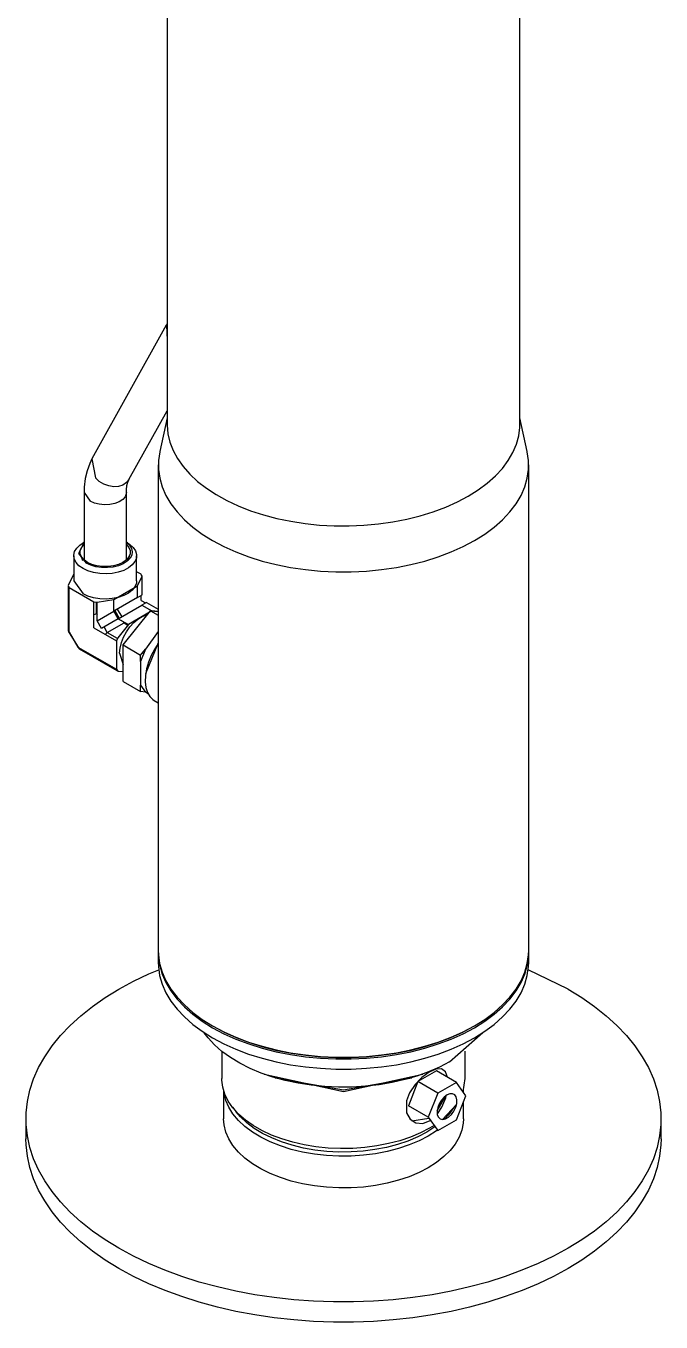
# Model space of a CAD drawing. Extents: x 0 to 258, y 0 to 184.
# Drawn here: x 19.36 to 28.36, y 0.47 to 18.85 of the extents above; entities that cross this region are included whole.
import ezdxf

# ---------------------------------------------------------------- set-up
doc = ezdxf.new("R2010")
doc.units = 0

msp = doc.modelspace()

# ---------------------------------------------------------------- linework, layer by layer
for p, q in [((21.358854, 27.468311), (21.358854, 13.20226)), ((26.358679, 13.20226), (26.358679, 27.468311)), ((21.347477, 14.604286), (20.294701, 12.709078)), ((21.350271, 14.609445), (21.347546, 14.604339)), ((21.348974, 14.606871), (21.358764, 14.390677)), ((21.358764, 14.630109), (21.350271, 14.609445)), ((20.819105, 12.417772), (21.358854, 13.389056)), ((21.358854, 13.292483), (21.254344, 12.812265)), ((26.463189, 12.812265), (26.358679, 13.292483)), ((21.358764, 13.202136), (21.358902, 13.187028)), ((21.358902, 13.187028), (21.369855, 13.066323)), ((21.369855, 13.066323), (21.398271, 12.94657)), ((26.34219, 13.036256), (26.357536, 13.156802)), ((26.357536, 13.156802), (26.358859, 13.202136)), ((21.398271, 12.94657), (21.443946, 12.828608)), ((26.259492, 12.799491), (26.309435, 12.916873)), ((26.309435, 12.916873), (26.34219, 13.036256)), ((20.294688, 12.709033), (20.2633, 12.64602)), ((20.294688, 12.709033), (20.34481, 12.440888)), ((21.253976, 12.810603), (21.236064, 12.685786)), ((21.236064, 12.685786), (21.236064, 12.560541)), ((21.25424, 12.812191), (21.253976, 12.810603)), ((21.443946, 12.828608), (21.50656, 12.713269)), ((21.50656, 12.713269), (21.58567, 12.601358)), ((26.109555, 12.574003), (26.192709, 12.684932)), ((26.192709, 12.684932), (26.259492, 12.799491)), ((26.463599, 12.810722), (26.463335, 12.81231)), ((26.481512, 12.685905), (26.463599, 12.810722)), ((26.481512, 12.56066), (26.481512, 12.685905)), ((20.225087, 12.542327), (20.19884, 12.430215)), ((20.2633, 12.64602), (20.225087, 12.542327)), ((21.233706, 12.623353), (21.233706, 5.74393)), ((21.236064, 12.560541), (21.253976, 12.435721)), ((21.58567, 12.601358), (21.680727, 12.493659)), ((26.010612, 12.467479), (26.109555, 12.574003)), ((26.463599, 12.43584), (26.481512, 12.56066)), ((26.483827, 5.74393), (26.483827, 12.623353)), ((20.19884, 12.430215), (20.184738, 12.309552)), ((20.398928, 12.390742), (20.34481, 12.440904)), ((20.462973, 12.351425), (20.398928, 12.390742)), ((20.532926, 12.325416), (20.462973, 12.351425)), ((20.604385, 12.314357), (20.532926, 12.325416)), ((20.672864, 12.318961), (20.604385, 12.314357)), ((20.73406, 12.33891), (20.672864, 12.318961)), ((20.784124, 12.372965), (20.73406, 12.33891)), ((20.783389, 12.268849), (20.790479, 12.330203)), ((20.819195, 12.417669), (20.784124, 12.372965)), ((20.790479, 12.330203), (20.802491, 12.378513)), ((20.802491, 12.378513), (20.816488, 12.412562)), ((20.816488, 12.412562), (20.819213, 12.417669)), ((21.253976, 12.435721), (21.289684, 12.312185)), ((21.289684, 12.312185), (21.342945, 12.19077)), ((21.680727, 12.493659), (21.791058, 12.390932)), ((21.791058, 12.390932), (21.915896, 12.293894)), ((25.768249, 12.2706), (25.896577, 12.366107)), ((25.896577, 12.366107), (26.010612, 12.467479)), ((26.374631, 12.190889), (26.427888, 12.312304)), ((26.427888, 12.312304), (26.463599, 12.43584)), ((20.182253, 12.23177), (20.182253, 11.278477)), ((20.18233, 12.23187), (20.270198, 12.109374)), ((20.184738, 12.309552), (20.182356, 12.231836)), ((20.730464, 12.134477), (20.680733, 12.101913)), ((20.764603, 12.173157), (20.730464, 12.134477)), ((20.781007, 12.215524), (20.764603, 12.173157)), ((20.78233, 12.231743), (20.781007, 12.215524)), ((20.782328, 11.278477), (20.782328, 12.23177)), ((20.78233, 12.231836), (20.783389, 12.268849)), ((21.342945, 12.19077), (21.41339, 12.072311)), ((21.915896, 12.293894), (22.054361, 12.203227)), ((22.054361, 12.203227), (22.20548, 12.119568)), ((25.4724, 12.099777), (25.626522, 12.181592)), ((25.626525, 12.181626), (25.768249, 12.2706)), ((26.304183, 12.07243), (26.374631, 12.190889)), ((20.329629, 12.082783), (20.270209, 12.10939)), ((20.398643, 12.065532), (20.329629, 12.082783)), ((20.472916, 12.058733), (20.398643, 12.065532)), ((20.547783, 12.062807), (20.472916, 12.058733)), ((20.618537, 12.077518), (20.547783, 12.062807)), ((20.680733, 12.101913), (20.618537, 12.077518)), ((21.41339, 12.072311), (21.500541, 11.957614)), ((21.500541, 11.957614), (21.6038, 11.847463)), ((22.20548, 12.119568), (22.368198, 12.043501)), ((22.368198, 12.043501), (22.541371, 11.975561)), ((22.541371, 11.975561), (22.723782, 11.916226)), ((24.946835, 11.902745), (25.13136, 11.959863)), ((25.13136, 11.959863), (25.306959, 12.025694)), ((25.306959, 12.025694), (25.4724, 12.099777)), ((26.113776, 11.847582), (26.217034, 11.957733)), ((26.217034, 11.957733), (26.304183, 12.07243)), ((21.6038, 11.847463), (21.722462, 11.742611)), ((22.723782, 11.916226), (22.914157, 11.865907)), ((22.914157, 11.865907), (23.111158, 11.824966)), ((23.111158, 11.824966), (23.3134, 11.793681)), ((23.3134, 11.793681), (23.51947, 11.772276)), ((23.51947, 11.772276), (23.72792, 11.760899)), ((23.72792, 11.760899), (23.937284, 11.759576)), ((23.937284, 11.759576), (24.146101, 11.76844)), ((24.146101, 11.76844), (24.352902, 11.787358)), ((24.352902, 11.787358), (24.556236, 11.816189)), ((24.556236, 11.816189), (24.754676, 11.854742)), ((24.754676, 11.854742), (24.946835, 11.902745)), ((25.99511, 11.74273), (26.113776, 11.847582)), ((21.722462, 11.742611), (21.85572, 11.643776)), ((21.85572, 11.643776), (22.002661, 11.55163)), ((25.714914, 11.551749), (25.861853, 11.643896)), ((25.861853, 11.643896), (25.99511, 11.74273)), ((20.037489, 11.343422), (20.048866, 11.394986)), ((20.048866, 11.394986), (20.077989, 11.44417)), ((20.077989, 11.44417), (20.123667, 11.488964)), ((20.18233, 11.524934), (20.105085, 11.369102)), ((20.123667, 11.488964), (20.167635, 11.518536)), ((20.129551, 11.410896), (20.147252, 11.455634)), ((20.129551, 11.365004), (20.129551, 11.410896)), ((20.147252, 11.455634), (20.181743, 11.496983)), ((20.182253, 11.526921), (20.167701, 11.518454)), ((20.181743, 11.496983), (20.182272, 11.497512)), ((20.797144, 11.518454), (20.782328, 11.526921)), ((20.78233, 11.524934), (20.824999, 11.486059)), ((20.78233, 11.49752), (20.782859, 11.496991)), ((20.782859, 11.496991), (20.81735, 11.455642)), ((20.797044, 11.518536), (20.827211, 11.499248)), ((20.81735, 11.455642), (20.835025, 11.410904)), ((20.824999, 11.486059), (20.853524, 11.441238)), ((20.827211, 11.499248), (20.87676, 11.455848)), ((20.835025, 11.410904), (20.835025, 11.365012)), ((20.853524, 11.441238), (20.86469, 11.393928)), ((20.86469, 11.393928), (20.857969, 11.346338)), ((20.87676, 11.455848), (20.910161, 11.407578)), ((20.910161, 11.407578), (20.926036, 11.356413)), ((22.002661, 11.55163), (22.162279, 11.466802)), ((22.162279, 11.466802), (22.333488, 11.389875)), ((25.384138, 11.389875), (25.555347, 11.466802)), ((25.555347, 11.466802), (25.714967, 11.55163)), ((20.037262, 11.33695), (20.037262, 10.979763)), ((20.044316, 11.291595), (20.037489, 11.343422)), ((20.069081, 11.241621), (20.044316, 11.291595)), ((20.110768, 11.195549), (20.069081, 11.241621)), ((20.105085, 11.369102), (20.211863, 11.23181)), ((20.147252, 11.320263), (20.129551, 11.365004)), ((20.133041, 11.351767), (20.158176, 11.270804)), ((20.181743, 11.278916), (20.147252, 11.320263)), ((20.231307, 11.243036), (20.181743, 11.278916)), ((20.27631, 11.201949), (20.211844, 11.231863)), ((20.293402, 11.214432), (20.231249, 11.243044)), ((20.365022, 11.194509), (20.293402, 11.214432)), ((20.671142, 11.214432), (20.599519, 11.194509)), ((20.73774, 11.223587), (20.670562, 11.195732)), ((20.733295, 11.243044), (20.671142, 11.214432)), ((20.782859, 11.278924), (20.733295, 11.243044)), ((20.792974, 11.259128), (20.73774, 11.223587)), ((20.81735, 11.320271), (20.782859, 11.278924)), ((20.83368, 11.300694), (20.792974, 11.259128)), ((20.806669, 11.270804), (20.831805, 11.351767)), ((20.835025, 11.365012), (20.81735, 11.320271)), ((20.857969, 11.346338), (20.83368, 11.300694)), ((20.903308, 11.253818), (20.865716, 11.206587)), ((20.923655, 11.304451), (20.903308, 11.253818)), ((20.926036, 11.356413), (20.923655, 11.304451)), ((20.927319, 10.979763), (20.927319, 11.33695)), ((22.333488, 11.389875), (22.515116, 11.321371)), ((22.515116, 11.321371), (22.705923, 11.261761)), ((22.705923, 11.261761), (22.904606, 11.21145)), ((22.904606, 11.21145), (23.109806, 11.170784)), ((24.607819, 11.170784), (24.813019, 11.21145)), ((24.813019, 11.21145), (25.011703, 11.261761)), ((25.011703, 11.261761), (25.202509, 11.321371)), ((25.202509, 11.321371), (25.384138, 11.389875)), ((20.023768, 11.0512), (19.959474, 10.914146)), ((20.037262, 11.075542), (20.023768, 11.0512)), ((20.167667, 11.155264), (20.110768, 11.195549)), ((20.237347, 11.12241), (20.167564, 11.155258)), ((20.317154, 11.098333), (20.237347, 11.12241)), ((20.350409, 11.18073), (20.27631, 11.201949)), ((20.40372, 11.084046), (20.317154, 11.098333)), ((20.430673, 11.169194), (20.350409, 11.18073)), ((20.442524, 11.184296), (20.365022, 11.194509)), ((20.493501, 11.080104), (20.40372, 11.084046)), ((20.513355, 11.167871), (20.430673, 11.169194)), ((20.52202, 11.184296), (20.442524, 11.184296)), ((20.582819, 11.086665), (20.493501, 11.080104)), ((20.594585, 11.176867), (20.513355, 11.167871)), ((20.599519, 11.194509), (20.52202, 11.184296)), ((20.668017, 11.103466), (20.582819, 11.086665)), ((20.670562, 11.195732), (20.594585, 11.176867)), ((20.745611, 11.129845), (20.668017, 11.103466)), ((20.812421, 11.164691), (20.745611, 11.129845)), ((20.865716, 11.206587), (20.812421, 11.164691)), ((20.992142, 11.073161), (20.927319, 11.110467)), ((20.940813, 10.908061), (21.005106, 11.045115)), ((21.005101, 11.045189), (20.992189, 11.073137)), ((21.005106, 10.780797), (21.005106, 11.045115)), ((23.109806, 11.170784), (23.320123, 11.140037)), ((23.320123, 11.140037), (23.53412, 11.119426)), ((23.53412, 11.119426), (23.750335, 11.109081)), ((23.750335, 11.109081), (23.96729, 11.109081)), ((23.96729, 11.109081), (24.183508, 11.119426)), ((24.183508, 11.119426), (24.397502, 11.140037)), ((24.397502, 11.140037), (24.607819, 11.170784)), ((19.957887, 10.906738), (19.957887, 10.275708)), ((19.959559, 10.91417), (19.972471, 10.886222)), ((19.972439, 10.255335), (19.972439, 10.886101)), ((19.972439, 10.886101), (20.320366, 10.685282)), ((20.037331, 10.979678), (20.167667, 10.798029)), ((20.606367, 10.714982), (20.940847, 10.908074)), ((20.865819, 10.849358), (20.812524, 10.807461)), ((20.903411, 10.896589), (20.865819, 10.849358)), ((20.923758, 10.947225), (20.903411, 10.896589)), ((20.92733, 10.979678), (20.923758, 10.947225)), ((20.940813, 10.743755), (20.940813, 10.908061)), ((20.237451, 10.765181), (20.167667, 10.798029)), ((20.317257, 10.741104), (20.237451, 10.765181)), ((20.403823, 10.726816), (20.317257, 10.741104)), ((20.320366, 10.314601), (20.320366, 10.685282)), ((20.32044, 10.685343), (20.36885, 10.677882)), ((20.358201, 10.513568), (20.358201, 10.676816)), ((20.368784, 10.677874), (20.60638, 10.714916)), ((20.368784, 10.413555), (20.368784, 10.677874)), ((20.493604, 10.722874), (20.403823, 10.726816)), ((20.582922, 10.729436), (20.493604, 10.722874)), ((20.66812, 10.746237), (20.582922, 10.729436)), ((20.940847, 10.743665), (20.606367, 10.550572)), ((20.60638, 10.550609), (20.60638, 10.714916)), ((20.745715, 10.772616), (20.66812, 10.746237)), ((20.812524, 10.807461), (20.745715, 10.772616)), ((20.940813, 10.743755), (21.005106, 10.780797)), ((20.992142, 10.70248), (20.992142, 10.773388)), ((20.992142, 10.70248), (21.053525, 10.667026)), ((21.06649, 10.674434), (21.002196, 10.637393)), ((21.06649, 10.674434), (21.233706, 10.577862)), ((20.358294, 10.513473), (20.32044, 10.499476)), ((20.368784, 10.519653), (20.358201, 10.513568)), ((20.358201, 10.513568), (20.368784, 10.496899)), ((20.368784, 10.413555), (20.60638, 10.550609)), ((20.667689, 10.444361), (20.606367, 10.550572)), ((20.618813, 10.558841), (20.68105, 10.450994)), ((20.653055, 10.581349), (20.717648, 10.469388)), ((20.667689, 10.444361), (21.00217, 10.637454)), ((20.736819, 10.07145), (21.125756, 10.555107)), ((21.144544, 10.555261), (20.810064, 10.362168)), ((20.946814, 10.439736), (21.007789, 10.474936)), ((21.002196, 10.637393), (21.144542, 10.555372)), ((21.007789, 10.474936), (21.067437, 10.494727)), ((21.067437, 10.494727), (21.078788, 10.496844)), ((21.125756, 10.555107), (21.233706, 10.49293)), ((21.125756, 10.555107), (21.233706, 10.545582)), ((21.233706, 10.547699), (21.144542, 10.555372)), ((20.320366, 10.314601), (20.641305, 10.129393)), ((20.430173, 10.30723), (20.36885, 10.413442)), ((20.667763, 10.444247), (20.430168, 10.307193)), ((20.511598, 10.24794), (20.468151, 10.329156)), ((20.511659, 10.247927), (20.74899, 10.38498)), ((20.810109, 10.362226), (20.659296, 10.174902)), ((20.667763, 10.444247), (20.810109, 10.362226)), ((20.706699, 10.421842), (20.749112, 10.385073)), ((20.74899, 10.38498), (20.80323, 10.35376)), ((20.782129, 10.259997), (20.831461, 10.329863)), ((20.831461, 10.329863), (20.887166, 10.390664)), ((20.887166, 10.390664), (20.946814, 10.439736)), ((19.957823, 10.275766), (19.972481, 10.255367)), ((19.959631, 10.26808), (20.112864, 10.017774)), ((19.972471, 10.255356), (20.095113, 10.042933)), ((20.480624, 10.222204), (20.511598, 10.247948)), ((20.511659, 10.247927), (20.652946, 10.16617)), ((20.641305, 10.129393), (20.641305, 9.727492)), ((20.65918, 10.175026), (20.641427, 10.129375)), ((20.710837, 10.105531), (20.741325, 10.184112)), ((20.741325, 10.184112), (20.782129, 10.259997)), ((21.233764, 10.265074), (21.052353, 10.013104)), ((20.095205, 10.042875), (20.641305, 9.727492)), ((20.112933, 10.017739), (20.125897, 10.025148)), ((20.112933, 10.017739), (20.646067, 9.710029)), ((20.685622, 9.953975), (20.691999, 10.027685)), ((20.685622, 9.953975), (20.736888, 9.792849)), ((20.691999, 10.027685), (20.710837, 10.105531)), ((20.736819, 10.07145), (20.984469, 9.928575)), ((20.736819, 9.552867), (20.736819, 10.07145)), ((21.052353, 10.013104), (20.984374, 9.837897)), ((20.984469, 9.928575), (21.052467, 10.012977)), ((20.984469, 9.837823), (20.984469, 9.928575)), ((21.009869, 9.960325), (21.024156, 9.952123)), ((21.233764, 10.104097), (21.052112, 9.661994)), ((21.134636, 9.924754), (21.095335, 9.828356)), ((21.18416, 10.018319), (21.134636, 9.924754)), ((21.233764, 10.094355), (21.18416, 10.018319)), ((20.984374, 9.837897), (20.984374, 9.500609)), ((21.095335, 9.828356), (21.067387, 9.731905)), ((20.641429, 9.72755), (20.659183, 9.702388)), ((20.659296, 9.702356), (20.736819, 9.695742)), ((21.051591, 9.638171), (21.048416, 9.549853)), ((21.067387, 9.731905), (21.051591, 9.638171)), ((20.736819, 9.552867), (20.984469, 9.409992)), ((20.984374, 9.500609), (21.052353, 9.403888)), ((20.984469, 9.409992), (20.984469, 9.50048)), ((21.052467, 9.403907), (20.984469, 9.409992)), ((21.048416, 9.549853), (21.057941, 9.469492)), ((21.077176, 9.386286), (21.052226, 9.40388)), ((21.057941, 9.469492), (21.079901, 9.399398)), ((21.079557, 9.384963), (21.077176, 9.386286)), ((21.079454, 9.384857), (21.089508, 9.379036)), ((21.079901, 9.399398), (21.113649, 9.34159)), ((21.113649, 9.34159), (21.158221, 9.297727)), ((21.158221, 9.297727), (21.177509, 9.285133)), ((21.17735, 9.285109), (21.233706, 9.252565)), ((21.233706, 5.717472), (21.233706, 5.574597)), ((21.233764, 5.743935), (21.235881, 5.681311)), ((21.233865, 5.730667), (21.235982, 5.654774)), ((26.481482, 5.654774), (26.483599, 5.730667)), ((26.481512, 5.681311), (26.483628, 5.743935)), ((26.483827, 5.574597), (26.483827, 5.717472)), ((21.233764, 5.574502), (21.235881, 5.51188)), ((21.235881, 5.681311), (21.253793, 5.556494)), ((21.235982, 5.654774), (21.253894, 5.529957)), ((21.253793, 5.556494), (21.289501, 5.432955)), ((21.253894, 5.529957), (21.289602, 5.406417)), ((26.427859, 5.406417), (26.46357, 5.529957)), ((26.427888, 5.432955), (26.463599, 5.556494)), ((26.46357, 5.529957), (26.481482, 5.654774)), ((26.463599, 5.556494), (26.481512, 5.681311)), ((26.481382, 5.51188), (26.483499, 5.574502)), ((20.882861, 5.304188), (21.100682, 5.408214)), ((21.100682, 5.408214), (21.240225, 5.46824)), ((21.235881, 5.51188), (21.253793, 5.387061)), ((21.253793, 5.387061), (21.289501, 5.263524)), ((21.289501, 5.432955), (21.342762, 5.311543)), ((21.289602, 5.406417), (21.342863, 5.285006)), ((26.374601, 5.285006), (26.427859, 5.406417)), ((26.374631, 5.311543), (26.427888, 5.432955)), ((26.427759, 5.263524), (26.46347, 5.387061)), ((26.46347, 5.387061), (26.481382, 5.51188)), ((27.040737, 5.19247), (26.477297, 5.46824)), ((20.483264, 5.073506), (20.676783, 5.19247)), ((20.676783, 5.19247), (20.882861, 5.304188)), ((21.289501, 5.263524), (21.342762, 5.14211)), ((21.342762, 5.311543), (21.413207, 5.193082)), ((21.342863, 5.285006), (21.413308, 5.166544)), ((21.413207, 5.193082), (21.500358, 5.078385)), ((21.413308, 5.166544), (21.500459, 5.051847)), ((26.217005, 5.051847), (26.304154, 5.166544)), ((26.217034, 5.078385), (26.304183, 5.193082)), ((26.304154, 5.166544), (26.374601, 5.285006)), ((26.304183, 5.193082), (26.374631, 5.311543)), ((26.374501, 5.14211), (26.427759, 5.263524)), ((27.040737, 5.19247), (27.234255, 5.073506)), ((20.303067, 4.94776), (20.483264, 5.073506)), ((21.342762, 5.14211), (21.413207, 5.023651)), ((21.413207, 5.023651), (21.500358, 4.908954)), ((21.500358, 5.078385), (21.603617, 4.968236)), ((21.500459, 5.051847), (21.603718, 4.941699)), ((21.603617, 4.968236), (21.72228, 4.863385)), ((25.99511, 4.863385), (26.113776, 4.968236)), ((26.113746, 4.941699), (26.217005, 5.051847)), ((26.113776, 4.968236), (26.217034, 5.078385)), ((26.216905, 4.908954), (26.304053, 5.023651)), ((26.304053, 5.023651), (26.374501, 5.14211)), ((27.234255, 5.073506), (27.414452, 4.94776)), ((19.985427, 4.677938), (20.136904, 4.815731)), ((20.136904, 4.815731), (20.303067, 4.94776)), ((21.500358, 4.908954), (21.603617, 4.798803)), ((21.603617, 4.798803), (21.72228, 4.693951)), ((21.603718, 4.941699), (21.72238, 4.836847)), ((21.72228, 4.863385), (21.855537, 4.764547)), ((21.72238, 4.836847), (21.855638, 4.738009)), ((25.861824, 4.738009), (25.995081, 4.836847)), ((25.861853, 4.764547), (25.99511, 4.863385)), ((25.99498, 4.693951), (26.113646, 4.798803)), ((25.995081, 4.836847), (26.113746, 4.941699)), ((26.113646, 4.798803), (26.216905, 4.908954)), ((27.414452, 4.94776), (27.580618, 4.815731)), ((27.580618, 4.815731), (27.732095, 4.677938)), ((19.849236, 4.534929), (19.985427, 4.677938)), ((21.72228, 4.693951), (21.855537, 4.595116)), ((21.855537, 4.764547), (22.002479, 4.672401)), ((21.855537, 4.595116), (22.002479, 4.502967)), ((21.855638, 4.738009), (22.002579, 4.645863)), ((22.00232, 4.672634), (22.020047, 4.662315)), ((22.002479, 4.672401), (22.162096, 4.587573)), ((22.002579, 4.645863), (22.162197, 4.561035)), ((22.019986, 4.662365), (22.020251, 4.662193)), ((22.020251, 4.662193), (22.178349, 4.578172)), ((25.539101, 4.578172), (25.6972, 4.662193)), ((25.555164, 4.587573), (25.714784, 4.672401)), ((25.555265, 4.561035), (25.714885, 4.645863)), ((25.697486, 4.662315), (25.715213, 4.672634)), ((25.714784, 4.502967), (25.861723, 4.595116)), ((25.714885, 4.645863), (25.861824, 4.738009)), ((25.714914, 4.672401), (25.861853, 4.764547)), ((25.861723, 4.595116), (25.99498, 4.693951)), ((27.732095, 4.677938), (27.868286, 4.534929)), ((19.728869, 4.387262), (19.849236, 4.534929)), ((21.93973, 4.502525), (21.884347, 4.575823)), ((22.030672, 4.403968), (21.93973, 4.502525)), ((22.002479, 4.502967), (22.162096, 4.418142)), ((22.162096, 4.587573), (22.333305, 4.510645)), ((22.162096, 4.418142), (22.333305, 4.341214)), ((22.162197, 4.561035), (22.333406, 4.484108)), ((22.178349, 4.578172), (22.347929, 4.501977)), ((22.333305, 4.510645), (22.514933, 4.442142)), ((22.333406, 4.484108), (22.515034, 4.415604)), ((22.347929, 4.501977), (22.527827, 4.434128)), ((22.514933, 4.442142), (22.70574, 4.382531)), ((22.515034, 4.415604), (22.705841, 4.355994)), ((22.527827, 4.434128), (22.716816, 4.375083)), ((25.000635, 4.375083), (25.189627, 4.434128)), ((25.01152, 4.382531), (25.202327, 4.442142)), ((25.011621, 4.355994), (25.202427, 4.415604)), ((25.189627, 4.434128), (25.369525, 4.501977)), ((25.202327, 4.442142), (25.383955, 4.510645)), ((25.202427, 4.415604), (25.384056, 4.484108)), ((25.36136, 4.162031), (25.833175, 4.575897)), ((25.369525, 4.501977), (25.539101, 4.578172)), ((25.383955, 4.510645), (25.555164, 4.587573)), ((25.383955, 4.341214), (25.555164, 4.418142)), ((25.384056, 4.484108), (25.555265, 4.561035)), ((25.555164, 4.418142), (25.714784, 4.502967)), ((27.868286, 4.534929), (27.98865, 4.387262)), ((19.537443, 4.080317), (19.624803, 4.235527)), ((19.624803, 4.235527), (19.728869, 4.387262)), ((22.136762, 4.310591), (22.030672, 4.403968)), ((22.133818, 4.313065), (22.133818, 3.927039)), ((22.257121, 4.223173), (22.136762, 4.310591)), ((22.333305, 4.341214), (22.514933, 4.272711)), ((22.514933, 4.272711), (22.70574, 4.2131)), ((22.70574, 4.382531), (22.904423, 4.332221)), ((22.705841, 4.355994), (22.904524, 4.305683)), ((22.716816, 4.375083), (22.913607, 4.325252)), ((22.904423, 4.332221), (23.109623, 4.291555)), ((22.904524, 4.305683), (23.109724, 4.265017)), ((22.913607, 4.325252), (23.116852, 4.284972)), ((23.109623, 4.291555), (23.31994, 4.260807)), ((23.109724, 4.265017), (23.320041, 4.23427)), ((23.116852, 4.284972), (23.325166, 4.254521)), ((23.31994, 4.260807), (23.533938, 4.240196)), ((23.320041, 4.23427), (23.534038, 4.213659)), ((23.325166, 4.254521), (23.537126, 4.234095)), ((23.533938, 4.240196), (23.750152, 4.229851)), ((23.537126, 4.234095), (23.751282, 4.223856)), ((23.750152, 4.229851), (23.967108, 4.229851)), ((23.966171, 4.223856), (24.180327, 4.234095)), ((23.967108, 4.229851), (24.183325, 4.240196)), ((24.180327, 4.234095), (24.392285, 4.254521)), ((24.183325, 4.240196), (24.39732, 4.260807)), ((24.183426, 4.213659), (24.39742, 4.23427)), ((24.392285, 4.254521), (24.600599, 4.284972)), ((24.39732, 4.260807), (24.607637, 4.291555)), ((24.39742, 4.23427), (24.607737, 4.265017)), ((24.600599, 4.284972), (24.803846, 4.325252)), ((24.607637, 4.291555), (24.812837, 4.332221)), ((24.607737, 4.265017), (24.812937, 4.305683)), ((24.803846, 4.325252), (25.000635, 4.375083)), ((24.812837, 4.332221), (25.01152, 4.382531)), ((24.812937, 4.305683), (25.011621, 4.355994)), ((25.01152, 4.2131), (25.202327, 4.272711)), ((25.202327, 4.272711), (25.383955, 4.341214)), ((25.583715, 3.927039), (25.583715, 4.313065)), ((27.98865, 4.387262), (28.092719, 4.235527)), ((28.092719, 4.235527), (28.180076, 4.080317)), ((19.467141, 3.922247), (19.537443, 4.080317)), ((22.390754, 4.142436), (22.257121, 4.223173)), ((22.53655, 4.069046), (22.390754, 4.142436)), ((22.693302, 4.003614), (22.53655, 4.069046)), ((22.70574, 4.2131), (22.904423, 4.16279)), ((22.904423, 4.16279), (23.109623, 4.122124)), ((23.109623, 4.122124), (23.31994, 4.091376)), ((23.31994, 4.091376), (23.533938, 4.070765)), ((23.533938, 4.070765), (23.750152, 4.06042)), ((23.534038, 4.213659), (23.750253, 4.203314)), ((23.750152, 4.06042), (23.967108, 4.06042)), ((23.750253, 4.203314), (23.967208, 4.203314)), ((23.751282, 4.223856), (23.966171, 4.223856)), ((23.967108, 4.06042), (24.183325, 4.070765)), ((23.967208, 4.203314), (24.183426, 4.213659)), ((24.183325, 4.070765), (24.39732, 4.091376)), ((24.39732, 4.091376), (24.607637, 4.122124)), ((24.607637, 4.122124), (24.812837, 4.16279)), ((24.812837, 4.16279), (25.01152, 4.2131)), ((25.218495, 4.086744), (25.064365, 4.01927)), ((25.167701, 4.057735), (25.071332, 4.01488)), ((25.247602, 4.060989), (25.167701, 4.057735)), ((25.36136, 4.162031), (25.218495, 4.086744)), ((25.303517, 4.022749), (25.247602, 4.060989)), ((28.180076, 4.080317), (28.250381, 3.922247)), ((19.414169, 3.761939), (19.467141, 3.922247)), ((22.134302, 3.901827), (22.133773, 3.927041)), ((22.147584, 3.801243), (22.134302, 3.901827)), ((22.859712, 3.946684), (22.693302, 4.003614)), ((22.733976, 3.988665), (23.85876, 3.743018)), ((23.0344, 3.898723), (22.859712, 3.946684)), ((22.890827, 3.937379), (23.858761, 3.766254)), ((23.215917, 3.860134), (23.0344, 3.898723)), ((23.402763, 3.83123), (23.215917, 3.860134)), ((23.85876, 3.743018), (24.983543, 3.988665)), ((23.858761, 3.766254), (24.826696, 3.937379)), ((24.547542, 3.868957), (24.361884, 3.837607)), ((24.727493, 3.909923), (24.547542, 3.868957)), ((24.900244, 3.960167), (24.727493, 3.909923)), ((24.910352, 3.881266), (24.777795, 3.539425)), ((24.970298, 3.940382), (24.87472, 3.841197)), ((25.064365, 4.01927), (24.900244, 3.960167)), ((25.175728, 4.034459), (24.910352, 3.881266)), ((25.193455, 3.718018), (24.910352, 3.881266)), ((25.071332, 4.01488), (24.970298, 3.940382)), ((25.458567, 3.871212), (25.175728, 4.034459)), ((25.458567, 3.871212), (25.193455, 3.718018)), ((25.334711, 3.944964), (25.303517, 4.022749)), ((25.334743, 3.942649), (25.334743, 3.94503)), ((25.591388, 3.682299), (25.458567, 3.871212)), ((25.552336, 3.737931), (25.583758, 3.927134)), ((28.250381, 3.922247), (28.303353, 3.761939)), ((19.378739, 3.60003), (19.414169, 3.761939)), ((22.178413, 3.70195), (22.147584, 3.801243)), ((22.158688, 3.758235), (22.158688, 3.355539)), ((22.165657, 3.716301), (22.161451, 3.749382)), ((22.190369, 3.61627), (22.165657, 3.716301)), ((22.226482, 3.604967), (22.178413, 3.70195)), ((23.593387, 3.81226), (23.402763, 3.83123)), ((23.78621, 3.80337), (23.593387, 3.81226)), ((23.979636, 3.804693), (23.78621, 3.80337)), ((24.172059, 3.816123), (23.979636, 3.804693)), ((24.361884, 3.837607), (24.172059, 3.816123)), ((24.796036, 3.723048), (24.751615, 3.608346)), ((24.87472, 3.841197), (24.796036, 3.723048)), ((25.193455, 3.718018), (25.060635, 3.375912)), ((25.185769, 3.469344), (25.307715, 3.680585)), ((25.326006, 3.692515), (25.284321, 3.661196)), ((25.306909, 3.652333), (25.313655, 3.68249)), ((25.367641, 3.709361), (25.325958, 3.69256)), ((25.405622, 3.710155), (25.367641, 3.709361)), ((25.436525, 3.694888), (25.405622, 3.710155)), ((25.457612, 3.664898), (25.436525, 3.694888)), ((25.458567, 3.340458), (25.591388, 3.682299)), ((25.555267, 3.741518), (25.554474, 3.734904)), ((25.556061, 3.749403), (25.555267, 3.741518)), ((25.558844, 3.728866), (25.558844, 3.758235)), ((28.303353, 3.761939), (28.338784, 3.60003)), ((19.360985, 3.437155), (19.378739, 3.60003)), ((22.232761, 3.518239), (22.190369, 3.61627)), ((22.291303, 3.511291), (22.226482, 3.604967)), ((22.292387, 3.423241), (22.232761, 3.518239)), ((22.284101, 3.520639), (22.336753, 3.452641)), ((22.372207, 3.421878), (22.291303, 3.511291)), ((24.751602, 3.608481), (24.751602, 3.439941)), ((25.060635, 3.375912), (24.777795, 3.539425)), ((25.19435, 3.512874), (25.184983, 3.459999)), ((25.188714, 3.424926), (25.252833, 3.519975)), ((25.215437, 3.5672), (25.19435, 3.512874)), ((25.24634, 3.618149), (25.215437, 3.5672)), ((25.284321, 3.661196), (25.24634, 3.618149)), ((25.252833, 3.519975), (25.306909, 3.652333)), ((25.260387, 3.346663), (25.460901, 3.558046)), ((25.38078, 3.452641), (25.433432, 3.520639)), ((25.422185, 3.465053), (25.448458, 3.518287)), ((25.448458, 3.518287), (25.463857, 3.572492)), ((25.467005, 3.622853), (25.457612, 3.664898)), ((25.463857, 3.572492), (25.467005, 3.622853)), ((25.558844, 3.355539), (25.558844, 3.598427)), ((28.338784, 3.60003), (28.356537, 3.437155)), ((19.358871, 3.355539), (19.358871, 3.06979)), ((19.360985, 3.273958), (19.360985, 3.437155)), ((22.165657, 3.267203), (22.158752, 3.355534)), ((22.368619, 3.332288), (22.292387, 3.423241)), ((22.397313, 3.382193), (22.336716, 3.45257)), ((22.460646, 3.246341), (22.368619, 3.332288)), ((22.468364, 3.337651), (22.372207, 3.421878)), ((22.48757, 3.297903), (22.397313, 3.382193)), ((22.578788, 3.259472), (22.468364, 3.337651)), ((24.751615, 3.440015), (24.801256, 3.351581)), ((24.801256, 3.351581), (24.881861, 3.299085)), ((24.825272, 3.327705), (25.070176, 3.362458)), ((24.982278, 3.290486), (25.085662, 3.32929)), ((25.060635, 3.375912), (25.193455, 3.187265)), ((25.085662, 3.32929), (25.09053, 3.333497)), ((25.184983, 3.459999), (25.188132, 3.413274)), ((25.188132, 3.413274), (25.203531, 3.376852)), ((25.193455, 3.187265), (25.458567, 3.340458)), ((25.203531, 3.376852), (25.229804, 3.353965)), ((25.229804, 3.353965), (25.264633, 3.346663)), ((25.264633, 3.346663), (25.304916, 3.355579)), ((25.340384, 3.404106), (25.288136, 3.350002)), ((25.304916, 3.355579), (25.347072, 3.379921)), ((25.380807, 3.452607), (25.340384, 3.404106)), ((25.347072, 3.379921), (25.387355, 3.417523)), ((25.387355, 3.417523), (25.422185, 3.465053)), ((25.558757, 3.355555), (25.555238, 3.29242)), ((28.356537, 3.437155), (28.356537, 3.273958)), ((28.358662, 3.06979), (28.358662, 3.355539)), ((19.378739, 3.111083), (19.360985, 3.273958)), ((22.190369, 3.167175), (22.165657, 3.267203)), ((22.232761, 3.069141), (22.190369, 3.167175)), ((22.567496, 3.16631), (22.460646, 3.246341)), ((22.592358, 3.219414), (22.48757, 3.297903)), ((22.688029, 3.093047), (22.567496, 3.16631)), ((22.702348, 3.188143), (22.578788, 3.259472)), ((22.710574, 3.147561), (22.592358, 3.219414)), ((22.837775, 3.124394), (22.702348, 3.188143)), ((22.840958, 3.083106), (22.710574, 3.147561)), ((22.983677, 3.068885), (22.837775, 3.124394)), ((24.948859, 3.155359), (24.808013, 3.095653)), ((24.881861, 3.299085), (24.982278, 3.290486)), ((25.037693, 3.164897), (24.910225, 3.098526)), ((25.078518, 3.222983), (24.948859, 3.155359)), ((25.152665, 3.23857), (25.037693, 3.164984)), ((25.178062, 3.185741), (25.060836, 3.110713)), ((25.141332, 3.261083), (25.078626, 3.222983)), ((25.15576, 3.240687), (25.152665, 3.23857)), ((25.18891, 3.193519), (25.178062, 3.185741)), ((25.534998, 3.192056), (25.496993, 3.093428)), ((25.555238, 3.29242), (25.534998, 3.192056)), ((28.356537, 3.273958), (28.338784, 3.111083)), ((19.361086, 2.988068), (19.358969, 3.069668)), ((19.378839, 2.825193), (19.361086, 2.988068)), ((19.414169, 2.949172), (19.378739, 3.111083)), ((19.467141, 2.788866), (19.414169, 2.949172)), ((22.292387, 2.974146), (22.232761, 3.069141)), ((22.368619, 2.88319), (22.292387, 2.974146)), ((22.820977, 3.027327), (22.688029, 3.093047)), ((22.964923, 2.969846), (22.820977, 3.027327)), ((22.982134, 3.026734), (22.840958, 3.083106)), ((23.118344, 2.921216), (22.964923, 2.969846)), ((23.1326, 2.979038), (22.982134, 3.026734)), ((23.138558, 3.022181), (22.983677, 3.068885)), ((23.290765, 2.940528), (23.1326, 2.979038)), ((23.30083, 2.984761), (23.138558, 3.022181)), ((23.454949, 2.911609), (23.290765, 2.940528)), ((23.468829, 2.957009), (23.30083, 2.984761)), ((23.640827, 2.939202), (23.468829, 2.957009)), ((24.163084, 2.946928), (23.989746, 2.934175)), ((24.333301, 2.969735), (24.163084, 2.946928)), ((24.466929, 2.949307), (24.304089, 2.917959)), ((24.498647, 3.002363), (24.333301, 2.969735)), ((24.623324, 2.990156), (24.466929, 2.949307)), ((24.657429, 3.04448), (24.498647, 3.002363)), ((24.771612, 3.040072), (24.623324, 2.990156)), ((24.789535, 2.983432), (24.638334, 2.932535)), ((24.808013, 3.095653), (24.657429, 3.04448)), ((24.910225, 3.098526), (24.771612, 3.040072)), ((24.93087, 3.043032), (24.789535, 2.983432)), ((25.060841, 3.110707), (24.93087, 3.043032)), ((25.441621, 2.997574), (25.369472, 2.905518)), ((25.496993, 3.093428), (25.441621, 2.997574)), ((28.303353, 2.949172), (28.250381, 2.788866)), ((28.338784, 3.111083), (28.303353, 2.949172)), ((28.356638, 2.988068), (28.338884, 2.825193)), ((28.358754, 3.069668), (28.356638, 2.988068)), ((19.414269, 2.663282), (19.378839, 2.825193)), ((19.537443, 2.630796), (19.467141, 2.788866)), ((22.460646, 2.797243), (22.368619, 2.88319)), ((22.567496, 2.717214), (22.460646, 2.797243)), ((23.279613, 2.881949), (23.118344, 2.921216)), ((23.447022, 2.852464), (23.279613, 2.881949)), ((23.618795, 2.83307), (23.447022, 2.852464)), ((23.623417, 2.892585), (23.454949, 2.911609)), ((23.793113, 2.823968), (23.618795, 2.83307)), ((23.794377, 2.883669), (23.623417, 2.892585)), ((23.815063, 2.931529), (23.640827, 2.939202)), ((23.968126, 2.825291), (23.793113, 2.823968)), ((23.96602, 2.884992), (23.794377, 2.883669)), ((23.989746, 2.934175), (23.815063, 2.931529)), ((24.136526, 2.896448), (23.96602, 2.884992)), ((24.141979, 2.836986), (23.968126, 2.825291)), ((24.304089, 2.917959), (24.136526, 2.896448)), ((24.31283, 2.85892), (24.141979, 2.836986)), ((24.47887, 2.890884), (24.31283, 2.85892)), ((24.638334, 2.932535), (24.47887, 2.890884)), ((25.281307, 2.818229), (25.178065, 2.73664)), ((25.369472, 2.905518), (25.281307, 2.818229)), ((28.250381, 2.788866), (28.180076, 2.630796)), ((28.338884, 2.825193), (28.303454, 2.663282)), ((19.467242, 2.502976), (19.414269, 2.663282)), ((19.624803, 2.475584), (19.537443, 2.630796)), ((22.688029, 2.643951), (22.567496, 2.717214)), ((22.820977, 2.578232), (22.688029, 2.643951)), ((22.964923, 2.520751), (22.820977, 2.578232)), ((24.93087, 2.593935), (24.789535, 2.534335)), ((25.060841, 2.66161), (24.93087, 2.593935)), ((25.178065, 2.73664), (25.060838, 2.66161)), ((28.180076, 2.630796), (28.092719, 2.475584)), ((28.303454, 2.663282), (28.250482, 2.502976)), ((19.537544, 2.344906), (19.467242, 2.502976)), ((19.728869, 2.323848), (19.624803, 2.475584)), ((23.118344, 2.472121), (22.964923, 2.520751)), ((23.279613, 2.432851), (23.118344, 2.472121)), ((23.447022, 2.403366), (23.279613, 2.432851)), ((23.618795, 2.383972), (23.447022, 2.403366)), ((24.31283, 2.409822), (24.141979, 2.387888)), ((24.47887, 2.441789), (24.31283, 2.409822)), ((24.638334, 2.483439), (24.47887, 2.441789)), ((24.789535, 2.534335), (24.638334, 2.483439)), ((28.092719, 2.475584), (27.98865, 2.323848)), ((28.250482, 2.502976), (28.180177, 2.344906)), ((19.624904, 2.189697), (19.537544, 2.344906)), ((19.849236, 2.176182), (19.728869, 2.323848)), ((23.793113, 2.37487), (23.618795, 2.383972)), ((23.968126, 2.376193), (23.793113, 2.37487)), ((24.141979, 2.387888), (23.968126, 2.376193)), ((27.98865, 2.323848), (27.868286, 2.176182)), ((28.180177, 2.344906), (28.092819, 2.189697)), ((19.72897, 2.037961), (19.624904, 2.189697)), ((19.849336, 1.890295), (19.72897, 2.037961)), ((19.985427, 2.033172), (19.849236, 2.176182)), ((20.136904, 1.89538), (19.985427, 2.033172)), ((27.732095, 2.033172), (27.580618, 1.89538)), ((27.868286, 2.176182), (27.732095, 2.033172)), ((27.988751, 2.037961), (27.868387, 1.890295)), ((28.092819, 2.189697), (27.988751, 2.037961)), ((19.985528, 1.747285), (19.849336, 1.890295)), ((20.303067, 1.76335), (20.136904, 1.89538)), ((27.580618, 1.89538), (27.414452, 1.76335)), ((27.868387, 1.890295), (27.732195, 1.747285)), ((20.137004, 1.609493), (19.985528, 1.747285)), ((20.483264, 1.637605), (20.303067, 1.76335)), ((27.414452, 1.76335), (27.234255, 1.637605)), ((27.732195, 1.747285), (27.580719, 1.609493)), ((20.303168, 1.477463), (20.137004, 1.609493)), ((20.483365, 1.351717), (20.303168, 1.477463)), ((20.676783, 1.51864), (20.483264, 1.637605)), ((20.882861, 1.406923), (20.676783, 1.51864)), ((27.040737, 1.51864), (26.834661, 1.406923)), ((27.234255, 1.637605), (27.040737, 1.51864)), ((27.414553, 1.477463), (27.234356, 1.351717)), ((27.580719, 1.609493), (27.414553, 1.477463)), ((20.676883, 1.23275), (20.483365, 1.351717)), ((21.100682, 1.302897), (20.882861, 1.406923)), ((21.329387, 1.206972), (21.100682, 1.302897)), ((26.616838, 1.302897), (26.388132, 1.206972)), ((26.834661, 1.406923), (26.616838, 1.302897)), ((27.234356, 1.351717), (27.040837, 1.23275)), ((20.882962, 1.121035), (20.676883, 1.23275)), ((21.100782, 1.017009), (20.882962, 1.121035)), ((21.568078, 1.119527), (21.329387, 1.206972)), ((21.815807, 1.040906), (21.568078, 1.119527)), ((26.149444, 1.119527), (25.901715, 1.040906)), ((26.388132, 1.206972), (26.149444, 1.119527)), ((26.834762, 1.121035), (26.616938, 1.017009)), ((27.040837, 1.23275), (26.834762, 1.121035)), ((21.329488, 0.921085), (21.100782, 1.017009)), ((21.568179, 0.83364), (21.329488, 0.921085)), ((22.071598, 0.971422), (21.815807, 1.040906)), ((22.334443, 0.911343), (22.071598, 0.971422)), ((25.645924, 0.971422), (25.383079, 0.911343)), ((25.901715, 1.040906), (25.645924, 0.971422)), ((26.388233, 0.921085), (26.149545, 0.83364)), ((26.616938, 1.017009), (26.388233, 0.921085)), ((21.815908, 0.755019), (21.568179, 0.83364)), ((22.071699, 0.685532), (21.815908, 0.755019)), ((22.603302, 0.860913), (22.334443, 0.911343)), ((22.877118, 0.820326), (22.603302, 0.860913)), ((23.154806, 0.789748), (22.877118, 0.820326)), ((23.435275, 0.769296), (23.154806, 0.789748)), ((23.717413, 0.759057), (23.435275, 0.769296)), ((24.000109, 0.759057), (23.717413, 0.759057)), ((24.282247, 0.769296), (24.000109, 0.759057)), ((24.562716, 0.789748), (24.282247, 0.769296)), ((24.840404, 0.820326), (24.562716, 0.789748)), ((25.114218, 0.860913), (24.840404, 0.820326)), ((25.383079, 0.911343), (25.114218, 0.860913)), ((25.901815, 0.755019), (25.646025, 0.685532)), ((26.149545, 0.83364), (25.901815, 0.755019)), ((22.334543, 0.625456), (22.071699, 0.685532)), ((22.603402, 0.575023), (22.334543, 0.625456)), ((22.877219, 0.534439), (22.603402, 0.575023)), ((25.114319, 0.575023), (24.840504, 0.534439)), ((25.38318, 0.625456), (25.114319, 0.575023)), ((25.646025, 0.685532), (25.38318, 0.625456)), ((23.154907, 0.503858), (22.877219, 0.534439)), ((23.435375, 0.483406), (23.154907, 0.503858)), ((23.717513, 0.473167), (23.435375, 0.483406)), ((24.00021, 0.473167), (23.717513, 0.473167)), ((24.282348, 0.483406), (24.00021, 0.473167)), ((24.562816, 0.503858), (24.282348, 0.483406)), ((24.840504, 0.534439), (24.562816, 0.503858))]:
    msp.add_line(p, q)

doc.saveas('drawing.dxf')
